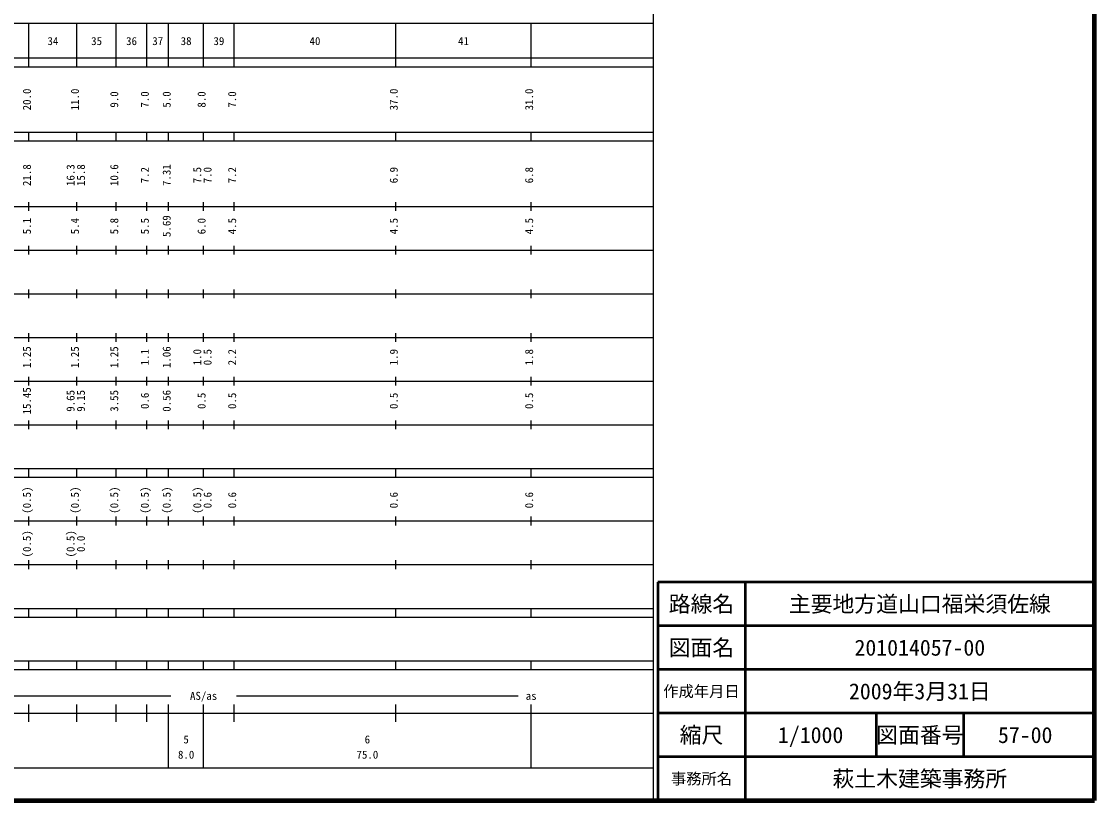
# Model space of a CAD drawing. Units: millimetres on the paper, enlarged 1000 times. Extents: x 175845757 to 176485757, y 60503629 to 60863629.
# Drawn here: x 176240052 to 176485757, y 60503629 to 60681986 of the extents above; entities that cross this region are included whole.
import ezdxf
from ezdxf.enums import TextEntityAlignment as Align

# ---------------------------------------------------------------- set-up
doc = ezdxf.new("R2010")
doc.units = ezdxf.units.MM
doc.header["$LTSCALE"] = 1000
for name, color, linetype, lineweight in [('M-TTL', 2, 'Continuous', 140), ('M-TTL-BAND', 7, 'Continuous', 25), ('M-TTL-FRAM', 2, 'Continuous', 50), ('M-TTL-LINE', 7, 'Continuous', 50)]:
    doc.layers.add(name, color=color, linetype=linetype, lineweight=lineweight)
doc.layers.add('M-TTL-TXT', color=7, linetype='Continuous')
doc.styles.add('ＭＳ ゴシック', font='')
doc.styles.get('ＭＳ ゴシック').set_extended_font_data('MS Gothic')

msp = doc.modelspace()

# ---------------------------------------------------------------- linework, layer by layer
at = {"layer": 'M-TTL'}
for p, q in [((176485757, 60503629), (176485757, 60863629)), ((175845757, 60503629), (176485757, 60503629))]:
    msp.add_line(p, q, dxfattribs=at)
at = {"layer": 'M-TTL-BAND'}
for p, q in [((176384757, 60503629), (176384757, 60853629)), ((175873757, 60681629), (176384757, 60681629)), ((176241757, 60671629), (176241757, 60681629)), ((176252757, 60671629), (176252757, 60681629)), ((176261757, 60671629), (176261757, 60681629)), ((176268757, 60671629), (176268757, 60681629)), ((176273757, 60671629), (176273757, 60681629)), ((176281757, 60671629), (176281757, 60681629)), ((176288757, 60671629), (176288757, 60681629)), ((176325757, 60671629), (176325757, 60681629)), ((176356757, 60671629), (176356757, 60681629)), ((175845757, 60673629), (176384757, 60673629)), ((175845757, 60671629), (176384757, 60671629)), ((175845757, 60656629), (176384757, 60656629)), ((176241757, 60654629), (176241757, 60656629)), ((176252757, 60654629), (176252757, 60656629)), ((176261757, 60654629), (176261757, 60656629)), ((176268757, 60654629), (176268757, 60656629)), ((176273757, 60654629), (176273757, 60656629)), ((176281757, 60654629), (176281757, 60656629)), ((176288757, 60654629), (176288757, 60656629)), ((176325757, 60654629), (176325757, 60656629)), ((176356757, 60654629), (176356757, 60656629)), ((175845757, 60654629), (176384757, 60654629)), ((176241757, 60638629), (176241757, 60640629)), ((176252757, 60638629), (176252757, 60640629)), ((176261757, 60638629), (176261757, 60640629)), ((176268757, 60638629), (176268757, 60640629)), ((176273757, 60638629), (176273757, 60640629)), ((176281757, 60638629), (176281757, 60640629)), ((176288757, 60638629), (176288757, 60640629)), ((176325757, 60638629), (176325757, 60640629)), ((176356757, 60638629), (176356757, 60640629)), ((175845757, 60639629), (176384757, 60639629)), ((176241757, 60628629), (176241757, 60630629)), ((176252757, 60628629), (176252757, 60630629)), ((176261757, 60628629), (176261757, 60630629)), ((176268757, 60628629), (176268757, 60630629)), ((176273757, 60628629), (176273757, 60630629)), ((176281757, 60628629), (176281757, 60630629)), ((176288757, 60628629), (176288757, 60630629)), ((176325757, 60628629), (176325757, 60630629)), ((176356757, 60628629), (176356757, 60630629)), ((175851757, 60629629), (176384757, 60629629)), ((176241757, 60618629), (176241757, 60620629)), ((176252757, 60618629), (176252757, 60620629)), ((176261757, 60618629), (176261757, 60620629)), ((176268757, 60618629), (176268757, 60620629)), ((176273757, 60618629), (176273757, 60620629)), ((176281757, 60618629), (176281757, 60620629)), ((176288757, 60618629), (176288757, 60620629)), ((176325757, 60618629), (176325757, 60620629)), ((176356757, 60618629), (176356757, 60620629)), ((175857757, 60619629), (176384757, 60619629)), ((176241757, 60608629), (176241757, 60610629)), ((176252757, 60608629), (176252757, 60610629)), ((176261757, 60608629), (176261757, 60610629)), ((176268757, 60608629), (176268757, 60610629)), ((176273757, 60608629), (176273757, 60610629)), ((176281757, 60608629), (176281757, 60610629)), ((176288757, 60608629), (176288757, 60610629)), ((176325757, 60608629), (176325757, 60610629)), ((176356757, 60608629), (176356757, 60610629)), ((175851757, 60609629), (176384757, 60609629)), ((175857757, 60599629), (176384757, 60599629)), ((176241757, 60598629), (176241757, 60600629)), ((176252757, 60598629), (176252757, 60600629)), ((176261757, 60598629), (176261757, 60600629)), ((176268757, 60598629), (176268757, 60600629)), ((176273757, 60598629), (176273757, 60600629)), ((176281757, 60598629), (176281757, 60600629)), ((176288757, 60598629), (176288757, 60600629)), ((176325757, 60598629), (176325757, 60600629)), ((176356757, 60598629), (176356757, 60600629)), ((175851757, 60589629), (176384757, 60589629)), ((176241757, 60588629), (176241757, 60590629)), ((176252757, 60588629), (176252757, 60590629)), ((176261757, 60588629), (176261757, 60590629)), ((176268757, 60588629), (176268757, 60590629)), ((176273757, 60588629), (176273757, 60590629)), ((176281757, 60588629), (176281757, 60590629)), ((176288757, 60588629), (176288757, 60590629)), ((176325757, 60588629), (176325757, 60590629)), ((176356757, 60588629), (176356757, 60590629)), ((175845757, 60579629), (176384757, 60579629)), ((176241757, 60577629), (176241757, 60579629)), ((176252757, 60577629), (176252757, 60579629)), ((176261757, 60577629), (176261757, 60579629)), ((176268757, 60577629), (176268757, 60579629)), ((176273757, 60577629), (176273757, 60579629)), ((176281757, 60577629), (176281757, 60579629)), ((176288757, 60577629), (176288757, 60579629)), ((176325757, 60577629), (176325757, 60579629)), ((176356757, 60577629), (176356757, 60579629)), ((175845757, 60577629), (176384757, 60577629)), ((175854757, 60567629), (176384757, 60567629)), ((176241757, 60566629), (176241757, 60568629)), ((176252757, 60566629), (176252757, 60568629)), ((176261757, 60566629), (176261757, 60568629)), ((176268757, 60566629), (176268757, 60568629)), ((176273757, 60566629), (176273757, 60568629)), ((176281757, 60566629), (176281757, 60568629)), ((176288757, 60566629), (176288757, 60568629)), ((176325757, 60566629), (176325757, 60568629)), ((176356757, 60566629), (176356757, 60568629)), ((175845757, 60557629), (176384757, 60557629)), ((176241757, 60556629), (176241757, 60558629)), ((176252757, 60556629), (176252757, 60558629)), ((176261757, 60556629), (176261757, 60558629)), ((176268757, 60556629), (176268757, 60558629)), ((176273757, 60556629), (176273757, 60558629)), ((176281757, 60556629), (176281757, 60558629)), ((176288757, 60556629), (176288757, 60558629)), ((176325757, 60556629), (176325757, 60558629)), ((176356757, 60556629), (176356757, 60558629)), ((175845757, 60547629), (176384757, 60547629)), ((176241757, 60545629), (176241757, 60547629)), ((176252757, 60545629), (176252757, 60547629)), ((176261757, 60545629), (176261757, 60547629)), ((176268757, 60545629), (176268757, 60547629)), ((176273757, 60545629), (176273757, 60547629)), ((176281757, 60545629), (176281757, 60547629)), ((176288757, 60545629), (176288757, 60547629)), ((176325757, 60545629), (176325757, 60547629)), ((176356757, 60545629), (176356757, 60547629)), ((175845757, 60545629), (176384757, 60545629)), ((175845757, 60535629), (176384757, 60535629)), ((176241757, 60533629), (176241757, 60535629)), ((176252757, 60533629), (176252757, 60535629)), ((176261757, 60533629), (176261757, 60535629)), ((176268757, 60533629), (176268757, 60535629)), ((176273757, 60533629), (176273757, 60535629)), ((176281757, 60533629), (176281757, 60535629)), ((176288757, 60533629), (176288757, 60535629)), ((176325757, 60533629), (176325757, 60535629)), ((176356757, 60533629), (176356757, 60535629)), ((175845757, 60533629), (176384757, 60533629)), ((175876757, 60527629), (176274257, 60527629)), ((176289257, 60527629), (176353757, 60527629)), ((176241757, 60521629), (176241757, 60525629)), ((176252757, 60521629), (176252757, 60525629)), ((176261757, 60521629), (176261757, 60525629)), ((176268757, 60521629), (176268757, 60525629)), ((176273757, 60511129), (176273757, 60525629)), ((176281757, 60511129), (176281757, 60525629)), ((176288757, 60521629), (176288757, 60525629)), ((176325757, 60521629), (176325757, 60525629)), ((176356757, 60511129), (176356757, 60525629)), ((175845757, 60523629), (176384757, 60523629)), ((175873757, 60511129), (176384757, 60511129))]:
    msp.add_line(p, q, dxfattribs=at)
at = {"layer": 'M-TTL-FRAM'}
for p, q in [((176485757, 60553629), (176385757, 60553629)), ((176385757, 60553629), (176385757, 60503629))]:
    msp.add_line(p, q, dxfattribs=at)
at = {"layer": 'M-TTL-LINE'}
for p, q in [((176405757, 60553629), (176405757, 60503629)), ((176485757, 60543629), (176385757, 60543629)), ((176485757, 60533629), (176385757, 60533629)), ((176485757, 60523629), (176385757, 60523629)), ((176435757, 60523629), (176435757, 60513629)), ((176455757, 60523629), (176455757, 60513629)), ((176485757, 60513629), (176385757, 60513629))]:
    msp.add_line(p, q, dxfattribs=at)

# ---------------------------------------------------------------- texts
at = {"layer": 'M-TTL-BAND', "style": 'ＭＳ ゴシック'}
for s, p in [('34', (176247257, 60676034)), ('35', (176257257, 60676034)), ('36', (176265257, 60676034)), ('37', (176271257, 60676034)), ('38', (176277757, 60676034)), ('39', (176285257, 60676034)), ('40', (176307257, 60676034)), ('41', (176341257, 60676034)), ('AS/as', (176281757, 60526129)), ('as', (176356757, 60526129)), ('5', (176277757, 60516152)), ('6', (176319257, 60516152)), ('8.0', (176277757, 60512662)), ('75.0', (176319257, 60512662))]:
    msp.add_text(s, height=1833, dxfattribs=at).set_placement(p, align=Align.BOTTOM_CENTER)
for s, p in [('20.0', (176242757, 60664129)), ('11.0', (176253757, 60664129)), ('9.0', (176262757, 60664129)), ('7.0', (176269757, 60664129)), ('5.0', (176274757, 60664129)), ('8.0', (176282757, 60664129)), ('7.0', (176289757, 60664129)), ('37.0', (176326757, 60664129)), ('31.0', (176357757, 60664129)), ('21.8', (176242757, 60646803)), ('16.3', (176252757, 60646803)), ('15.8', (176255127, 60646803)), ('10.6', (176262757, 60646803)), ('7.2', (176269757, 60646803)), ('7.31', (176274757, 60646803)), ('7.5', (176281757, 60646803)), ('7.0', (176284127, 60646803)), ('7.2', (176289757, 60646803)), ('6.9', (176326757, 60646803)), ('6.8', (176357757, 60646803)), ('5.1', (176242757, 60635129)), ('5.4', (176253757, 60635129)), ('5.8', (176262757, 60635129)), ('5.5', (176269757, 60635129)), ('5.69', (176274757, 60635129)), ('6.0', (176282757, 60635129)), ('4.5', (176289757, 60635129)), ('4.5', (176326757, 60635129)), ('4.5', (176357757, 60635129)), ('1.25', (176242757, 60605129)), ('1.25', (176253757, 60605129)), ('1.25', (176262757, 60605129)), ('1.1', (176269757, 60605129)), ('1.06', (176274757, 60605129)), ('1.0', (176281757, 60605129)), ('0.5', (176284127, 60605129)), ('2.2', (176289757, 60605129)), ('1.9', (176326757, 60605129)), ('1.8', (176357757, 60605129)), ('15.45', (176242757, 60595129)), ('9.65', (176252757, 60595129)), ('9.15', (176255127, 60595129)), ('3.55', (176262757, 60595129)), ('0.6', (176269757, 60595129)), ('0.56', (176274757, 60595129)), ('0.5', (176282757, 60595129)), ('0.5', (176289757, 60595129)), ('0.5', (176326757, 60595129)), ('0.5', (176357757, 60595129)), ('(0.5)', (176242757, 60572393)), ('(0.5)', (176253757, 60572393)), ('(0.5)', (176262757, 60572393)), ('(0.5)', (176269757, 60572393)), ('(0.5)', (176274757, 60572393)), ('(0.5)', (176281757, 60572393)), ('0.6', (176284127, 60572393)), ('0.6', (176289757, 60572393)), ('0.6', (176326757, 60572393)), ('0.6', (176357757, 60572393)), ('(0.5)', (176242757, 60562393)), ('(0.5)', (176252757, 60562393)), ('0.0', (176255127, 60562393))]:
    msp.add_text(s, height=1833, rotation=90, dxfattribs=at).set_placement(p, align=Align.BOTTOM_CENTER)
at = {"layer": 'M-TTL-TXT', "style": 'ＭＳ ゴシック'}
for s, height, p in [('路線名', 3666, (176395757, 60548629)), ('路線名', 3666, (176395757, 60548629)), ('主要地方道山口福栄須佐線', 3666, (176445757, 60548629)), ('図面名', 3666, (176395757, 60538629)), ('図面名', 3666, (176395757, 60538629)), ('201014057-00', 3666, (176445757, 60538629)), ('作成年月日', 2566, (176395757, 60528629)), ('作成年月日', 2566, (176395757, 60528629)), ('2009年3月31日', 3666, (176445757, 60528629)), ('縮尺', 3666, (176395757, 60518629)), ('縮尺', 3666, (176395757, 60518629)), ('1/1000', 3666, (176420757, 60518629)), ('図面番号', 3666, (176445757, 60518629)), ('図面番号', 3666, (176445757, 60518629)), ('57-00', 3666, (176469882, 60518629)), ('事務所名', 2566, (176395757, 60508629)), ('事務所名', 2566, (176395757, 60508629)), ('萩土木建築事務所', 3666, (176445757, 60508629))]:
    msp.add_text(s, height=height, dxfattribs=at).set_placement(p, align=Align.MIDDLE_CENTER)

doc.saveas('drawing.dxf')
